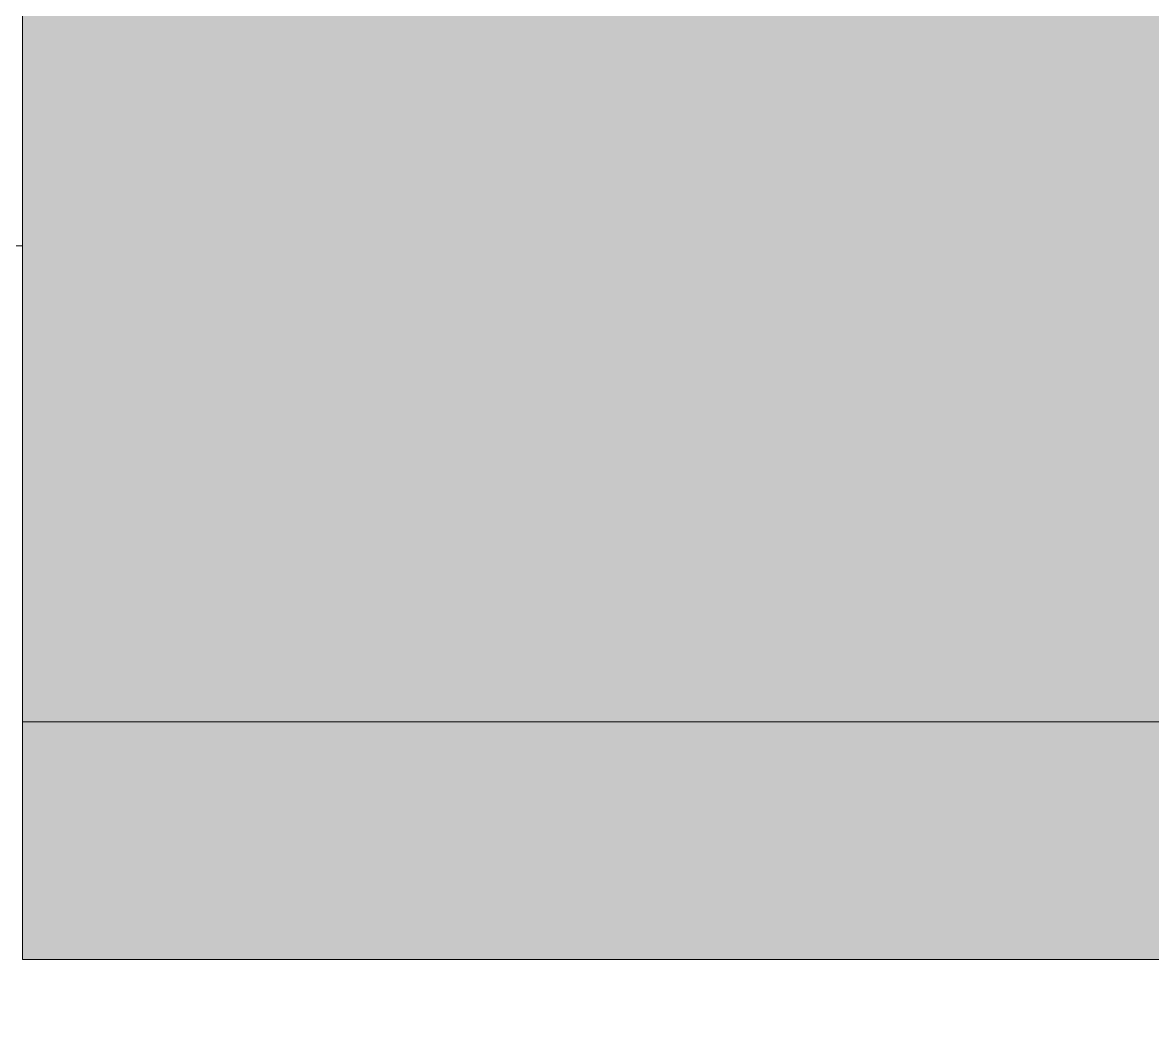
# Model space of a CAD drawing. Header units: inches. Extents: x -4169 to -1846, y 9706 to 12377.
# Drawn here: x -3813.108 to -3812.514, y 10351.556 to 10352.082 of the extents above; entities that cross this region are included whole.
import ezdxf

# ---------------------------------------------------------------- set-up
doc = ezdxf.new("R2010")
doc.units = ezdxf.units.IN
doc.header["$MEASUREMENT"] = 0
for name, color, linetype, lineweight in [('0-1', 7, 'Continuous', 5), ('0-2', 90, 'Continuous', 18), ('A-WALL', 113, 'Continuous', 18), ('A-WALL-PATT-4', 111, 'Continuous', 9), ('I-FURN-1', 250, 'Continuous', 9), ('I-FURN-3', 55, 'Continuous', 9)]:
    doc.layers.add(name, color=color, linetype=linetype, lineweight=lineweight)
pattern_1 = [(0, (0, 0), (20.48, 5.12), [0.845, -14.515, 0.845, -14.515, -81.92]), (0, (0, 0), (20.48, 5.12), [-30.72, 0.845, -29.875, 0.845, -14.515, -35.84]), (0, (0, 0), (20.48, 5.12), [-76.8, 0.845, -9.395, 0.845, -24.755]), (120, (7.68, 2.56), (-14.67405, 15.1762003), [0.845, -14.515, 0.845, -14.515, -81.92]), (120, (7.68, 2.56), (-14.67405, 15.1762003), [-30.72, 0.845, -29.875, 0.845, -14.515, -35.84]), (120, (7.68, 2.56), (-14.67405, 15.1762003), [-76.8, 0.845, -9.395, 0.845, -24.755]), (240, (10.24, 12.8), (-5.80595, -20.2962003), [0.845, -14.515, 0.845, -14.515, -81.92]), (240, (10.24, 12.8), (-5.80595, -20.2962003), [-30.72, 0.845, -29.875, 0.845, -14.515, -35.84]), (240, (10.24, 12.8), (-5.80595, -20.2962003), [-76.8, 0.845, -9.395, 0.845, -24.755])]

# ---------------------------------------------------------------- blocks, each defined once
blk = doc.blocks.new('Entertainment_Center_14771 - Entertainment_Center_14771-1372851-ENLARGED RCP - 3RD FLOOR PLAN')
at = {"layer": 'I-FURN-3'}
for points in [[(13.99616, -6), (36, -6), (36, 10), (18, 10), (18, 6), (-18, 6), (-18, 10), (-36, 10), (-36, -6), (13.21733, -6)], [(30.10032, -6.125), (36, -6.125), (36, -6), (-36, -6), (-36, -6.125), (24.47208, -6.125)]]:
    blk.add_hatch(color=256, dxfattribs=at).paths.add_polyline_path(points, flags=0)
at = {"layer": 'I-FURN-1'}
for p, q in [((-36, -6), (-36, 10)), ((36, -6), (-36, -6)), ((-36, -6.125), (-36, -6)), ((36, -6), (-36, -6)), ((-36, -6.125), (36, -6.125))]:
    blk.add_line(p, q, dxfattribs=at)
blk = doc.blocks.new('CTR - 1st Phase - Unit Layouts_rvt-1-ENLARGED RCP - 3RD FLOOR PLAN')
at = {"layer": '0-2'}
blk.add_blockref('Entertainment_Center_14771 - Entertainment_Center_14771-1372851-ENLARGED RCP - 3RD FLOOR PLAN', (-3777.10752, 10357.7144), dxfattribs=at)

msp = doc.modelspace()

# ---------------------------------------------------------------- hatches: boundary and pattern name
at = {"layer": 'A-WALL-PATT-4'}
h = msp.add_hatch(dxfattribs=at)
h.set_pattern_fill('FP_1', color=256, style=0, pattern_type=2)
h.set_pattern_definition(pattern_1)
h.paths.add_polyline_path([(-3850.87487, 10351.9644), (-3813.10752, 10351.9644), (-3813.10752, 10352.5894), (-3852.47374, 10352.5894), (-3852.47374, 10351.9644), (-3851.84874, 10351.9644)], flags=0)
h.paths.add_polyline_path([(-3505.29874, 10351.9644), (-3505.29874, 10352.5894), (-3741.10752, 10352.5894), (-3741.10752, 10351.9644), (-3506.39143, 10351.9644)], flags=0)
h = msp.add_hatch(dxfattribs=at)
h.set_pattern_fill('FP_1', color=256, style=0, pattern_type=2)
h.set_pattern_definition(pattern_1)
h.paths.add_polyline_path([(-3504.67374, 10351.3394), (-3504.67374, 10351.9644), (-3741.10752, 10351.9644), (-3741.10752, 10351.5894), (-3813.10752, 10351.5894), (-3813.10752, 10351.9644), (-3852.47374, 10351.9644), (-3852.47374, 10351.3394), (-3506.39143, 10351.3394)], flags=0)

# ---------------------------------------------------------------- linework, layer by layer
at = {"layer": 'A-WALL'}
msp.add_line((-3852.47374, 10351.9644), (-3813.10752, 10351.9644), dxfattribs=at)

# ---------------------------------------------------------------- block references
at = {"layer": '0-1'}
msp.add_blockref('CTR - 1st Phase - Unit Layouts_rvt-1-ENLARGED RCP - 3RD FLOOR PLAN', (0, 0), dxfattribs=at)

doc.saveas('drawing.dxf')
